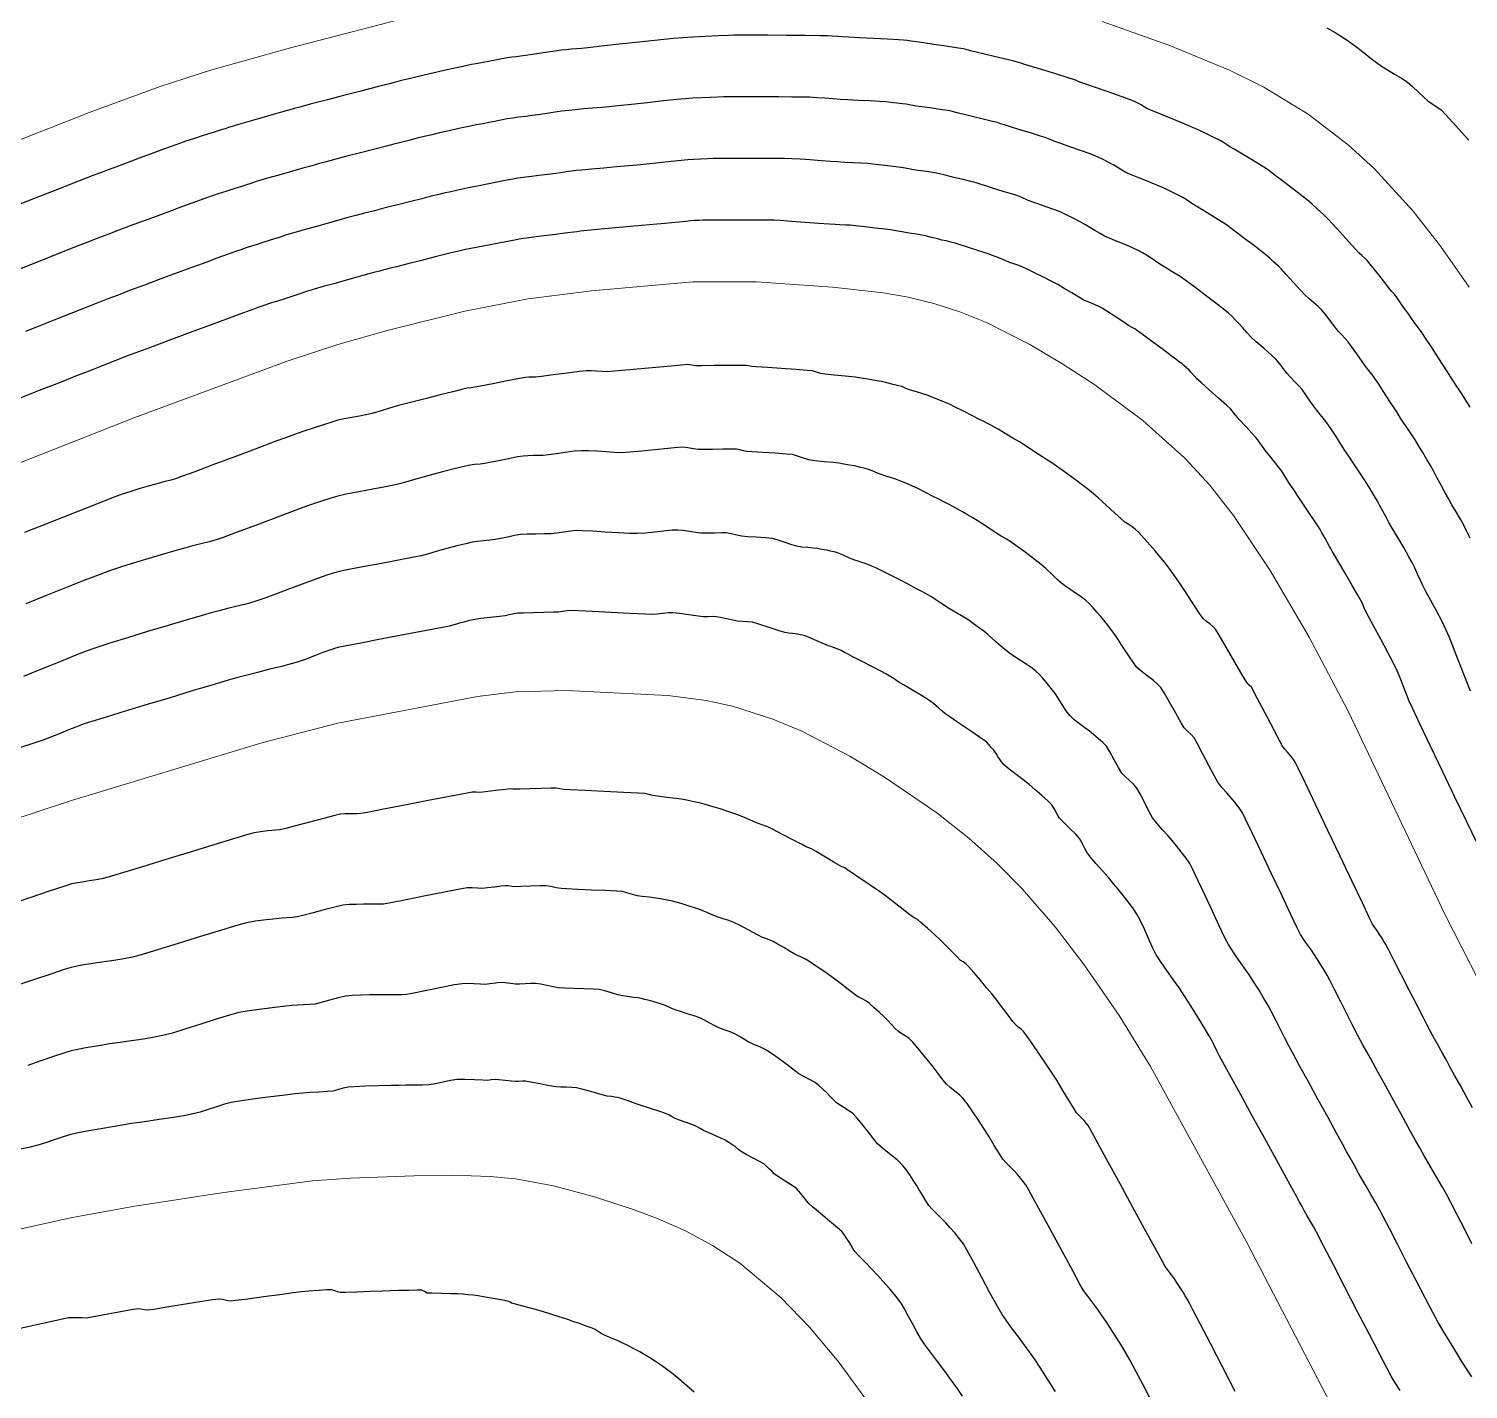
# Model space of a CAD drawing. Extents: x 27 to 849, y 0 to 853.
# Drawn here: x 144.7 to 215.6, y 114.8 to 181.8 of the extents above; entities that cross this region are included whole.
import ezdxf

# ---------------------------------------------------------------- set-up
doc = ezdxf.new("R2010")
doc.units = 0
doc.header["$LTSCALE"] = 2
doc.layers.add('Curva 1 m', color=5, linetype='Continuous')
doc.layers.add('Curva Mestra', color=1, linetype='Continuous')

msp = doc.modelspace()

# ---------------------------------------------------------------- linework, layer by layer
at = {"layer": 'Curva 1 m', "linetype": 'Continuous', "lineweight": -3}
for points, elevation in [([(208.684, 181.881), (209.091, 181.637), (209.48, 181.396), (209.796, 181.19), (210.096, 180.972), (210.444, 180.702), (210.8, 180.42), (211.123, 180.167), (211.37, 179.984), (211.665, 179.799), (212.019, 179.594), (212.365, 179.389), (212.641, 179.206), (212.9, 178.986), (213.197, 178.705), (213.47, 178.442), (213.657, 178.273), (213.863, 178.133), (214.105, 177.982), (214.306, 177.838), (214.519, 177.617), (214.894, 177.205), (215.317, 176.734), (215.673, 176.336)], 29), ([(215.735, 163.181), (215.532, 163.518), (215.417, 163.706), (215.303, 163.879), (215.171, 164.075), (215.056, 164.247), (214.903, 164.484), (214.592, 164.968), (214.203, 165.571), (213.817, 166.17), (213.514, 166.637), (213.376, 166.849), (213.259, 166.998), (213.141, 167.147), (213.006, 167.338), (212.733, 167.726), (212.415, 168.178), (212.143, 168.564), (212.007, 168.752), (211.885, 168.885), (211.762, 169.018), (211.581, 169.25), (211.237, 169.696), (210.885, 170.148), (210.683, 170.399), (210.554, 170.52), (210.4, 170.652), (210.268, 170.77), (210.092, 170.961), (209.754, 171.336), (209.35, 171.784), (208.975, 172.197), (208.725, 172.462), (208.497, 172.685), (208.226, 172.938), (207.95, 173.187), (207.709, 173.396), (207.45, 173.603), (207.07, 173.895), (206.663, 174.205), (206.32, 174.463), (206.136, 174.603), (205.986, 174.716), (205.815, 174.845), (205.662, 174.954), (205.438, 175.093), (205.012, 175.35), (204.524, 175.644), (204.109, 175.893), (203.905, 176.016), (203.743, 176.124), (203.58, 176.229), (203.382, 176.331), (203.007, 176.519), (202.581, 176.729), (202.228, 176.896), (201.847, 177.058), (201.253, 177.304), (200.61, 177.567), (200.083, 177.783), (199.836, 177.887), (199.678, 177.978), (199.522, 178.072), (199.399, 178.138), (199.237, 178.22), (199.093, 178.288), (198.781, 178.402), (198.135, 178.631), (197.383, 178.897), (196.752, 179.119), (196.466, 179.22), (196.335, 179.274), (196.203, 179.327), (195.928, 179.413), (195.325, 179.6), (194.612, 179.82), (194.01, 180.005), (193.738, 180.089), (193.612, 180.13), (193.485, 180.171), (193.2, 180.241), (192.567, 180.396), (191.817, 180.578), (191.185, 180.733), (190.901, 180.801), (190.777, 180.833), (190.651, 180.862), (190.42, 180.897), (189.91, 180.971), (189.308, 181.058), (188.799, 181.131), (188.568, 181.165), (188.443, 181.187), (188.318, 181.209), (188.195, 181.225), (187.996, 181.248), (187.818, 181.266), (187.563, 181.281), (187.025, 181.31), (186.343, 181.346), (185.655, 181.382), (185.1, 181.412), (184.818, 181.427), (184.579, 181.445), (184.307, 181.465), (184.068, 181.48), (183.714, 181.485), (182.979, 181.492), (182.055, 181.499), (181.134, 181.506), (180.408, 181.511), (180.068, 181.514), (179.869, 181.514), (179.642, 181.514), (179.443, 181.511), (179.183, 181.501), (178.682, 181.481), (178.062, 181.452), (177.442, 181.42), (176.943, 181.388), (176.471, 181.344), (175.708, 181.266), (174.78, 181.167), (173.813, 181.063), (172.934, 180.968), (172.269, 180.896), (171.943, 180.862), (171.712, 180.841), (171.443, 180.82), (171.174, 180.797), (170.943, 180.774), (170.649, 180.733), (170.172, 180.662), (169.641, 180.582), (169.188, 180.513), (168.942, 180.477), (168.743, 180.452), (168.515, 180.426), (168.317, 180.399), (168.023, 180.346), (167.526, 180.251), (167.029, 180.155), (166.735, 180.098), (166.535, 180.06), (166.308, 180.016), (166.11, 179.976), (165.796, 179.906), (165.186, 179.767), (164.474, 179.604), (163.856, 179.462), (163.526, 179.385), (163.287, 179.326), (163.015, 179.257), (162.776, 179.196), (162.487, 179.122), (161.879, 178.965), (161.079, 178.759), (160.219, 178.537), (159.428, 178.333), (158.835, 178.179), (158.57, 178.111), (158.411, 178.066), (158.23, 178.015), (158.07, 177.97), (157.798, 177.893), (157.216, 177.728), (156.48, 177.52), (155.743, 177.311), (155.161, 177.146), (154.888, 177.068), (154.729, 177.017), (154.547, 176.957), (154.388, 176.905), (154.184, 176.841), (153.794, 176.718), (153.312, 176.565), (152.83, 176.411), (152.443, 176.282), (152.006, 176.127), (151.397, 175.906), (150.739, 175.664), (150.158, 175.449), (149.776, 175.308), (149.429, 175.18), (149.026, 175.031), (148.622, 174.881), (148.276, 174.75), (147.913, 174.609), (147.163, 174.315), (146.134, 173.911), (144.936, 173.441), (143.678, 172.946)], 31), ([(215.735, 156.718), (215.569, 157.082), (215.435, 157.359), (215.264, 157.667), (215.056, 158.021), (214.846, 158.373), (214.668, 158.678), (214.519, 158.95), (214.328, 159.304), (214.123, 159.684), (213.934, 160.035), (213.787, 160.301), (213.613, 160.6), (213.407, 160.949), (213.202, 161.289), (213.034, 161.562), (212.87, 161.814), (212.676, 162.105), (212.48, 162.395), (212.313, 162.645), (212.121, 162.943), (211.822, 163.409), (211.493, 163.921), (211.211, 164.358), (211.053, 164.596), (210.906, 164.788), (210.733, 165.003), (210.584, 165.193), (210.417, 165.429), (210.158, 165.8), (209.9, 166.168), (209.733, 166.397), (209.58, 166.568), (209.399, 166.759), (209.243, 166.929), (209.092, 167.123), (208.867, 167.421), (208.628, 167.733), (208.433, 167.965), (208.248, 168.143), (208.022, 168.339), (207.794, 168.533), (207.604, 168.707), (207.362, 168.966), (207.019, 169.346), (206.68, 169.725), (206.447, 169.976), (206.276, 170.143), (206.072, 170.333), (205.866, 170.519), (205.685, 170.676), (205.447, 170.866), (205.11, 171.124), (204.765, 171.385), (204.505, 171.581), (204.287, 171.746), (204.035, 171.938), (203.78, 172.128), (203.557, 172.285), (203.266, 172.468), (202.866, 172.707), (202.483, 172.935), (202.24, 173.081), (202.033, 173.217), (201.799, 173.375), (201.59, 173.506), (201.394, 173.61), (201.118, 173.748), (200.824, 173.89), (200.575, 174.007), (200.3, 174.123), (199.875, 174.297), (199.409, 174.487), (199.008, 174.651), (198.782, 174.75), (198.579, 174.864), (198.353, 175.002), (198.153, 175.121), (197.908, 175.252), (197.585, 175.417), (197.296, 175.553), (197.015, 175.659), (196.542, 175.827), (196.013, 176.012), (195.563, 176.168), (195.326, 176.252), (195.158, 176.32), (194.967, 176.4), (194.799, 176.466), (194.565, 176.541), (194.126, 176.676), (193.618, 176.832), (193.181, 176.966), (192.95, 177.037), (192.789, 177.09), (192.605, 177.151), (192.443, 177.201), (192.202, 177.262), (191.741, 177.375), (191.206, 177.504), (190.745, 177.616), (190.506, 177.674), (190.347, 177.714), (190.165, 177.76), (190.005, 177.796), (189.723, 177.839), (189.224, 177.911), (188.724, 177.982), (188.443, 178.022), (188.284, 178.051), (188.102, 178.084), (187.943, 178.111), (187.768, 178.134), (187.493, 178.167), (187.193, 178.2), (186.943, 178.224), (186.645, 178.243), (186.151, 178.269), (185.581, 178.298), (185.055, 178.325), (184.693, 178.345), (184.346, 178.37), (183.943, 178.401), (183.54, 178.431), (183.193, 178.45), (182.855, 178.458), (182.311, 178.464), (181.668, 178.469), (181.03, 178.472), (180.503, 178.475), (180.193, 178.476), (179.904, 178.476), (179.568, 178.477), (179.232, 178.475), (178.943, 178.471), (178.668, 178.461), (178.283, 178.445), (177.847, 178.425), (177.422, 178.402), (177.068, 178.378), (176.654, 178.339), (175.992, 178.27), (175.206, 178.186), (174.416, 178.1), (173.746, 178.028), (173.318, 177.984), (172.944, 177.95), (172.499, 177.913), (172.042, 177.876), (171.629, 177.84), (171.318, 177.808), (170.961, 177.76), (170.542, 177.696), (170.135, 177.632), (169.817, 177.585), (169.526, 177.549), (169.186, 177.509), (168.85, 177.469), (168.567, 177.43), (168.292, 177.382), (167.973, 177.322), (167.654, 177.259), (167.38, 177.205), (167.098, 177.151), (166.761, 177.086), (166.421, 177.019), (166.13, 176.96), (165.84, 176.896), (165.42, 176.801), (164.952, 176.694), (164.516, 176.593), (164.193, 176.517), (163.846, 176.431), (163.442, 176.33), (163.039, 176.227), (162.693, 176.139), (162.339, 176.048), (161.757, 175.899), (161.066, 175.721), (160.386, 175.545), (159.837, 175.403), (159.539, 175.325), (159.307, 175.261), (159.038, 175.185), (158.77, 175.109), (158.539, 175.043), (158.214, 174.952), (157.661, 174.796), (157.031, 174.618), (156.477, 174.461), (156.152, 174.367), (155.92, 174.294), (155.651, 174.206), (155.383, 174.117), (155.152, 174.041), (154.866, 173.951), (154.467, 173.825), (154.046, 173.691), (153.693, 173.574), (153.388, 173.466), (152.975, 173.316), (152.516, 173.147), (152.068, 172.982), (151.693, 172.843), (151.341, 172.714), (150.856, 172.535), (150.292, 172.327), (149.706, 172.109), (149.155, 171.903), (148.693, 171.728), (148.25, 171.557), (147.568, 171.29), (146.723, 170.959), (145.788, 170.591), (144.839, 170.218), (143.951, 169.868)], 32), ([(215.763, 149.189), (215.573, 149.644), (215.361, 150.186), (215.139, 150.763), (214.923, 151.325), (214.727, 151.819), (214.567, 152.194), (214.355, 152.623), (214.083, 153.137), (213.802, 153.655), (213.562, 154.098), (213.412, 154.383), (213.29, 154.644), (213.153, 154.952), (213.016, 155.258), (212.89, 155.518), (212.727, 155.81), (212.466, 156.259), (212.171, 156.761), (211.907, 157.208), (211.741, 157.496), (211.599, 157.753), (211.435, 158.059), (211.277, 158.353), (211.153, 158.578), (210.996, 158.847), (210.814, 159.153), (210.651, 159.419), (210.507, 159.639), (210.276, 159.986), (210.009, 160.385), (209.756, 160.762), (209.57, 161.042), (209.369, 161.357), (209.132, 161.73), (208.904, 162.084), (208.73, 162.343), (208.568, 162.558), (208.371, 162.805), (208.177, 163.046), (208.026, 163.239), (207.846, 163.495), (207.644, 163.79), (207.459, 164.042), (207.296, 164.227), (207.087, 164.45), (206.879, 164.669), (206.724, 164.84), (206.552, 165.061), (206.361, 165.316), (206.184, 165.531), (205.953, 165.746), (205.584, 166.071), (205.203, 166.403), (204.94, 166.643), (204.746, 166.848), (204.522, 167.098), (204.313, 167.332), (204.169, 167.489), (204.011, 167.642), (203.826, 167.812), (203.661, 167.956), (203.441, 168.13), (203.14, 168.359), (202.874, 168.559), (202.595, 168.77), (202.169, 169.09), (201.741, 169.408), (201.453, 169.615), (201.252, 169.742), (201.015, 169.883), (200.777, 170.023), (200.574, 170.146), (200.349, 170.293), (200.065, 170.482), (199.793, 170.663), (199.599, 170.784), (199.387, 170.896), (199.141, 171.016), (198.923, 171.118), (198.696, 171.212), (198.354, 171.348), (197.998, 171.492), (197.727, 171.613), (197.506, 171.735), (197.254, 171.887), (197.004, 172.042), (196.785, 172.169), (196.524, 172.309), (196.174, 172.491), (195.808, 172.675), (195.499, 172.818), (195.18, 172.941), (194.794, 173.075), (194.433, 173.198), (194.186, 173.284), (193.934, 173.386), (193.648, 173.505), (193.395, 173.604), (193.14, 173.687), (192.774, 173.799), (192.411, 173.91), (192.162, 173.985), (191.92, 174.065), (191.645, 174.156), (191.402, 174.231), (191.142, 174.298), (190.754, 174.392), (190.367, 174.484), (190.11, 174.546), (189.871, 174.606), (189.599, 174.675), (189.36, 174.729), (189.14, 174.764), (188.838, 174.807), (188.537, 174.848), (188.318, 174.88), (188.079, 174.922), (187.807, 174.973), (187.568, 175.013), (187.305, 175.047), (186.892, 175.096), (186.442, 175.146), (186.068, 175.183), (185.722, 175.206), (185.318, 175.226), (184.915, 175.245), (184.568, 175.263), (184.232, 175.287), (183.757, 175.324), (183.225, 175.364), (182.718, 175.399), (182.318, 175.421), (181.953, 175.431), (181.528, 175.436), (181.084, 175.437), (180.667, 175.438), (180.318, 175.438), (179.963, 175.438), (179.538, 175.438), (179.103, 175.437), (178.718, 175.435), (178.443, 175.43), (178.154, 175.421), (177.818, 175.406), (177.482, 175.388), (177.193, 175.369), (176.869, 175.338), (176.361, 175.284), (175.765, 175.219), (175.177, 175.155), (174.693, 175.106), (174.258, 175.066), (173.678, 175.016), (173.043, 174.962), (172.441, 174.91), (171.962, 174.868), (171.693, 174.842), (171.461, 174.811), (171.192, 174.77), (170.924, 174.728), (170.692, 174.694), (170.415, 174.659), (169.978, 174.606), (169.492, 174.547), (169.068, 174.495), (168.817, 174.461), (168.565, 174.417), (168.278, 174.361), (168.026, 174.311), (167.783, 174.264), (167.375, 174.185), (166.9, 174.093), (166.459, 174.006), (166.151, 173.944), (165.852, 173.878), (165.505, 173.799), (165.158, 173.719), (164.86, 173.648), (164.548, 173.571), (164.081, 173.454), (163.545, 173.319), (163.026, 173.187), (162.61, 173.082), (162.214, 172.981), (161.743, 172.86), (161.259, 172.735), (160.825, 172.623), (160.507, 172.539), (160.159, 172.443), (159.756, 172.329), (159.353, 172.215), (159.007, 172.117), (158.646, 172.016), (158.212, 171.895), (157.778, 171.772), (157.416, 171.665), (157.048, 171.549), (156.612, 171.407), (156.203, 171.272), (155.916, 171.178), (155.691, 171.106), (155.429, 171.024), (155.167, 170.94), (154.943, 170.866), (154.676, 170.771), (154.313, 170.639), (153.931, 170.498), (153.61, 170.379), (153.305, 170.267), (152.751, 170.062), (152.028, 169.795), (151.221, 169.496), (150.41, 169.195), (149.679, 168.922), (149.11, 168.707), (148.604, 168.512), (148.028, 168.287), (147.411, 168.044), (146.779, 167.795), (146.162, 167.551), (145.588, 167.324), (145.084, 167.126), (144.546, 166.914)], 33), ([(216.066, 141.72), (215.574, 142.749), (214.993, 143.963), (214.381, 145.245), (213.793, 146.476), (213.287, 147.539), (212.918, 148.316), (212.745, 148.689), (212.604, 149.035), (212.449, 149.441), (212.292, 149.847), (212.147, 150.191), (211.975, 150.533), (211.684, 151.088), (211.337, 151.741), (210.999, 152.373), (210.734, 152.868), (210.607, 153.109), (210.524, 153.29), (210.431, 153.497), (210.346, 153.677), (210.212, 153.913), (209.933, 154.394), (209.581, 154.997), (209.229, 155.599), (208.949, 156.079), (208.813, 156.314), (208.716, 156.492), (208.606, 156.696), (208.519, 156.855), (208.441, 156.989), (208.35, 157.142), (208.268, 157.275), (208.103, 157.526), (207.764, 158.035), (207.364, 158.635), (207.014, 159.159), (206.828, 159.44), (206.695, 159.648), (206.544, 159.886), (206.407, 160.091), (206.221, 160.333), (205.922, 160.712), (205.631, 161.078), (205.469, 161.285), (205.379, 161.413), (205.278, 161.561), (205.185, 161.687), (205.008, 161.883), (204.692, 162.224), (204.378, 162.562), (204.205, 162.751), (204.119, 162.862), (204.023, 162.989), (203.935, 163.097), (203.742, 163.273), (203.348, 163.625), (202.884, 164.036), (202.482, 164.393), (202.276, 164.58), (202.142, 164.723), (201.995, 164.888), (201.89, 165.003), (201.765, 165.122), (201.636, 165.236), (201.526, 165.323), (201.376, 165.437), (201.243, 165.538), (201.016, 165.708), (200.563, 166.046), (200.034, 166.44), (199.579, 166.778), (199.348, 166.946), (199.21, 167.032), (199.049, 167.127), (198.909, 167.211), (198.669, 167.368), (198.248, 167.645), (197.832, 167.918), (197.609, 168.062), (197.441, 168.148), (197.271, 168.228), (197.109, 168.294), (196.876, 168.387), (196.673, 168.476), (196.46, 168.598), (196.115, 168.806), (195.735, 169.034), (195.417, 169.218), (195.124, 169.373), (194.715, 169.582), (194.281, 169.801), (193.913, 169.983), (193.702, 170.083), (193.494, 170.161), (193.255, 170.242), (193.045, 170.316), (192.83, 170.402), (192.513, 170.533), (192.199, 170.661), (191.991, 170.743), (191.795, 170.807), (191.571, 170.874), (191.375, 170.934), (191.171, 171), (190.87, 171.099), (190.567, 171.197), (190.36, 171.261), (190.155, 171.314), (189.92, 171.37), (189.714, 171.418), (189.505, 171.47), (189.201, 171.546), (188.904, 171.619), (188.714, 171.662), (188.548, 171.689), (188.359, 171.714), (188.193, 171.738), (188.016, 171.769), (187.741, 171.82), (187.443, 171.874), (187.193, 171.915), (186.901, 171.952), (186.431, 172.007), (185.906, 172.065), (185.452, 172.115), (185.193, 172.141), (184.954, 172.156), (184.682, 172.169), (184.443, 172.181), (184.17, 172.201), (183.635, 172.239), (182.968, 172.287), (182.295, 172.335), (181.744, 172.373), (181.443, 172.392), (181.212, 172.397), (180.943, 172.4), (180.674, 172.4), (180.443, 172.4), (180.097, 172.4), (179.496, 172.398), (178.818, 172.396), (178.241, 172.393), (177.943, 172.39), (177.744, 172.383), (177.517, 172.372), (177.318, 172.359), (177.099, 172.338), (176.756, 172.301), (176.38, 172.26), (176.068, 172.228), (175.665, 172.192), (174.912, 172.126), (173.993, 172.046), (173.09, 171.967), (172.387, 171.906), (172.068, 171.876), (171.908, 171.854), (171.727, 171.826), (171.568, 171.802), (171.266, 171.765), (170.66, 171.69), (169.955, 171.603), (169.355, 171.529), (169.068, 171.492), (168.87, 171.456), (168.672, 171.417), (168.388, 171.362), (167.796, 171.247), (167.096, 171.11), (166.488, 170.991), (166.172, 170.927), (165.966, 170.882), (165.732, 170.828), (165.526, 170.78), (165.264, 170.714), (164.734, 170.581), (164.067, 170.413), (163.39, 170.243), (162.834, 170.102), (162.526, 170.024), (162.283, 169.962), (162, 169.89), (161.717, 169.817), (161.475, 169.753), (161.18, 169.671), (160.711, 169.539), (160.19, 169.392), (159.737, 169.264), (159.475, 169.19), (159.221, 169.119), (158.932, 169.038), (158.679, 168.964), (158.403, 168.876), (157.921, 168.72), (157.378, 168.542), (156.917, 168.391), (156.679, 168.314), (156.524, 168.265), (156.347, 168.209), (156.193, 168.158), (156.002, 168.09), (155.749, 167.997), (155.526, 167.915), (155.24, 167.808), (154.59, 167.568), (153.692, 167.235), (152.662, 166.852), (151.614, 166.463), (150.666, 166.111), (149.931, 165.837), (149.526, 165.685), (149.162, 165.544), (148.74, 165.378), (148.298, 165.204), (147.877, 165.038), (147.513, 164.894), (147.103, 164.733), (146.304, 164.419), (145.228, 163.996), (143.988, 163.508)], 34), ([(215.859, 128.651), (215.575, 129.163), (215.275, 129.707), (214.989, 130.228), (214.745, 130.673), (214.573, 130.987), (214.4, 131.301), (214.199, 131.664), (213.99, 132.044), (213.791, 132.409), (213.622, 132.724), (213.436, 133.083), (213.125, 133.69), (212.743, 134.438), (212.345, 135.218), (211.984, 135.926), (211.714, 136.452), (211.591, 136.69), (211.496, 136.851), (211.384, 137.032), (211.283, 137.19), (211.174, 137.347), (211.045, 137.527), (210.938, 137.69), (210.788, 137.997), (210.432, 138.743), (209.929, 139.802), (209.337, 141.048), (208.716, 142.355), (208.126, 143.598), (207.624, 144.652), (207.272, 145.391), (207.126, 145.689), (207.04, 145.812), (206.934, 145.947), (206.839, 146.064), (206.736, 146.18), (206.615, 146.315), (206.516, 146.439), (206.38, 146.687), (206.096, 147.227), (205.738, 147.91), (205.383, 148.591), (205.103, 149.122), (204.976, 149.357), (204.853, 149.482), (204.729, 149.607), (204.6, 149.822), (204.32, 150.306), (203.965, 150.924), (203.609, 151.542), (203.327, 152.026), (203.196, 152.243), (203.061, 152.373), (202.916, 152.493), (202.756, 152.612), (202.599, 152.742), (202.445, 152.965), (202.129, 153.443), (201.747, 154.025), (201.392, 154.563), (201.158, 154.907), (200.947, 155.19), (200.694, 155.517), (200.438, 155.837), (200.22, 156.102), (199.979, 156.377), (199.682, 156.704), (199.41, 156.996), (199.239, 157.167), (199.08, 157.283), (198.889, 157.406), (198.726, 157.518), (198.548, 157.676), (198.218, 157.976), (197.812, 158.347), (197.404, 158.713), (197.067, 159.001), (196.703, 159.286), (196.228, 159.641), (195.746, 159.996), (195.36, 160.276), (195.173, 160.409), (195.002, 160.513), (194.831, 160.615), (194.636, 160.743), (194.271, 160.985), (193.86, 161.255), (193.531, 161.466), (193.213, 161.659), (192.826, 161.888), (192.477, 162.092), (192.275, 162.208), (192.125, 162.288), (191.953, 162.377), (191.802, 162.454), (191.601, 162.557), (191.223, 162.751), (190.773, 162.979), (190.359, 163.187), (190.087, 163.319), (189.843, 163.425), (189.556, 163.543), (189.271, 163.656), (189.032, 163.746), (188.771, 163.835), (188.452, 163.936), (188.169, 164.025), (188.018, 164.073), (187.875, 164.135), (187.732, 164.194), (187.582, 164.235), (187.304, 164.304), (186.989, 164.38), (186.731, 164.438), (186.501, 164.484), (186.233, 164.533), (185.963, 164.579), (185.731, 164.615), (185.431, 164.652), (184.943, 164.705), (184.405, 164.763), (183.956, 164.813), (183.731, 164.841), (183.531, 164.906), (183.331, 164.969), (183.075, 164.991), (182.517, 165.031), (181.811, 165.079), (181.109, 165.126), (180.565, 165.162), (180.331, 165.179), (180.203, 165.208), (180.074, 165.234), (179.803, 165.235), (179.2, 165.232), (178.482, 165.227), (177.868, 165.224), (177.574, 165.224), (177.384, 165.251), (177.194, 165.275), (176.881, 165.25), (176.171, 165.186), (175.256, 165.102), (174.327, 165.017), (173.576, 164.952), (173.194, 164.924), (172.963, 164.93), (172.693, 164.95), (172.424, 164.968), (172.193, 164.972), (171.844, 164.937), (171.236, 164.862), (170.554, 164.773), (169.978, 164.697), (169.693, 164.662), (169.534, 164.657), (169.352, 164.656), (169.193, 164.648), (168.892, 164.593), (168.284, 164.473), (167.578, 164.333), (166.978, 164.214), (166.693, 164.158), (166.505, 164.137), (166.318, 164.114), (166.099, 164.062), (165.615, 163.942), (164.981, 163.783), (164.311, 163.614), (163.719, 163.463), (163.318, 163.358), (162.939, 163.253), (162.487, 163.123), (162.025, 162.99), (161.614, 162.873), (161.318, 162.796), (161.001, 162.731), (160.63, 162.666), (160.259, 162.599), (159.943, 162.531), (159.647, 162.445), (159.235, 162.315), (158.772, 162.162), (158.319, 162.01), (157.943, 161.88), (157.541, 161.734), (156.81, 161.463), (155.864, 161.11), (154.818, 160.719), (153.788, 160.335), (152.889, 159.999), (152.235, 159.756), (151.943, 159.65), (151.705, 159.585), (151.432, 159.517), (151.193, 159.456), (150.969, 159.392), (150.589, 159.281), (150.133, 159.146), (149.683, 159.008), (149.318, 158.888), (148.918, 158.737), (148.124, 158.426), (147.047, 158.003), (145.803, 157.512), (144.504, 156.998)], 36), ([(215.828, 121.951), (215.456, 122.679), (215.101, 123.378), (214.796, 123.974), (214.575, 124.394), (214.338, 124.814), (214.055, 125.302), (213.759, 125.809), (213.482, 126.282), (213.258, 126.67), (213.049, 127.043), (212.809, 127.477), (212.559, 127.932), (212.32, 128.367), (212.114, 128.742), (211.897, 129.137), (211.579, 129.713), (211.206, 130.391), (210.824, 131.088), (210.477, 131.723), (210.213, 132.215), (209.966, 132.69), (209.667, 133.276), (209.352, 133.895), (209.06, 134.472), (208.826, 134.93), (208.689, 135.19), (208.553, 135.424), (208.389, 135.694), (208.221, 135.961), (208.075, 136.19), (207.918, 136.417), (207.726, 136.683), (207.537, 136.953), (207.385, 137.19), (207.221, 137.519), (206.888, 138.215), (206.443, 139.154), (205.944, 140.214), (205.445, 141.271), (205.005, 142.201), (204.679, 142.881), (204.526, 143.189), (204.354, 143.435), (204.141, 143.705), (203.951, 143.939), (203.745, 144.172), (203.502, 144.442), (203.304, 144.689), (203.138, 144.985), (202.865, 145.51), (202.56, 146.105), (202.297, 146.613), (202.149, 146.877), (201.998, 147.041), (201.81, 147.215), (201.656, 147.377), (201.505, 147.625), (201.238, 148.093), (200.932, 148.635), (200.663, 149.105), (200.506, 149.355), (200.339, 149.524), (200.132, 149.702), (199.946, 149.855), (199.746, 150.006), (199.507, 150.182), (199.313, 150.352), (199.162, 150.557), (198.922, 150.92), (198.648, 151.342), (198.399, 151.727), (198.232, 151.975), (198.073, 152.188), (197.884, 152.433), (197.692, 152.673), (197.528, 152.872), (197.365, 153.063), (197.172, 153.283), (196.973, 153.497), (196.793, 153.67), (196.577, 153.831), (196.296, 154.016), (196.007, 154.204), (195.767, 154.374), (195.511, 154.594), (195.176, 154.901), (194.826, 155.222), (194.523, 155.486), (194.18, 155.753), (193.749, 156.075), (193.35, 156.366), (193.102, 156.542), (192.886, 156.676), (192.636, 156.824), (192.418, 156.955), (192.225, 157.081), (191.956, 157.258), (191.675, 157.444), (191.443, 157.593), (191.227, 157.725), (190.973, 157.877), (190.718, 158.026), (190.501, 158.149), (190.284, 158.266), (190.03, 158.398), (189.775, 158.529), (189.555, 158.642), (189.277, 158.784), (188.895, 158.979), (188.522, 159.168), (188.269, 159.29), (188.016, 159.399), (187.726, 159.516), (187.478, 159.611), (187.226, 159.694), (186.939, 159.783), (186.717, 159.856), (186.535, 159.933), (186.329, 160.025), (186.146, 160.098), (185.926, 160.159), (185.643, 160.226), (185.395, 160.281), (185.157, 160.327), (184.885, 160.376), (184.645, 160.414), (184.357, 160.446), (183.902, 160.492), (183.443, 160.541), (183.145, 160.583), (182.889, 160.661), (182.601, 160.764), (182.344, 160.838), (182.04, 160.869), (181.498, 160.906), (180.883, 160.944), (180.361, 160.976), (180.094, 160.996), (179.93, 161.03), (179.744, 161.076), (179.58, 161.107), (179.352, 161.11), (178.919, 161.107), (178.413, 161.1), (177.965, 161.096), (177.705, 161.099), (177.463, 161.13), (177.187, 161.175), (176.945, 161.2), (176.69, 161.183), (176.196, 161.136), (175.569, 161.074), (174.915, 161.01), (174.338, 160.96), (173.945, 160.936), (173.581, 160.944), (173.155, 160.972), (172.711, 161.004), (172.292, 161.03), (171.943, 161.034), (171.581, 161.004), (171.143, 160.95), (170.698, 160.886), (170.317, 160.831), (170.068, 160.801), (169.837, 160.792), (169.567, 160.79), (169.298, 160.786), (169.068, 160.772), (168.791, 160.725), (168.351, 160.639), (167.863, 160.539), (167.439, 160.452), (167.193, 160.405), (166.954, 160.376), (166.681, 160.349), (166.443, 160.317), (166.172, 160.254), (165.681, 160.132), (165.101, 159.985), (164.562, 159.847), (164.193, 159.75), (163.846, 159.652), (163.444, 159.535), (163.041, 159.419), (162.693, 159.328), (162.291, 159.246), (161.667, 159.13), (160.97, 159.002), (160.346, 158.884), (159.943, 158.798), (159.593, 158.697), (159.189, 158.567), (158.788, 158.43), (158.443, 158.31), (158.089, 158.181), (157.446, 157.94), (156.629, 157.633), (155.754, 157.305), (154.938, 156.999), (154.295, 156.762), (153.943, 156.638), (153.598, 156.541), (153.194, 156.439), (152.79, 156.339), (152.443, 156.249), (152.096, 156.15), (151.513, 155.981), (150.788, 155.768), (150.015, 155.535), (149.285, 155.309), (148.693, 155.114), (148.178, 154.923), (147.427, 154.632), (146.521, 154.273), (145.539, 153.881), (144.564, 153.491)], 37), ([(215.817, 115.38), (215.387, 116.067), (214.934, 116.794), (214.511, 117.483), (214.173, 118.058), (213.898, 118.563), (213.52, 119.282), (213.077, 120.137), (212.61, 121.045), (212.158, 121.926), (211.762, 122.699), (211.462, 123.283), (211.296, 123.598), (211.094, 123.957), (210.851, 124.373), (210.611, 124.782), (210.419, 125.116), (210.241, 125.434), (210.036, 125.805), (209.832, 126.177), (209.656, 126.497), (209.487, 126.805), (209.164, 127.393), (208.738, 128.169), (208.258, 129.043), (207.775, 129.925), (207.338, 130.723), (206.998, 131.348), (206.804, 131.707), (206.614, 132.075), (206.392, 132.514), (206.165, 132.966), (205.955, 133.377), (205.788, 133.69), (205.583, 134.041), (205.337, 134.446), (205.086, 134.847), (204.866, 135.19), (204.63, 135.531), (204.343, 135.93), (204.059, 136.334), (203.831, 136.69), (203.659, 137.027), (203.381, 137.61), (203.041, 138.339), (202.681, 139.113), (202.346, 139.83), (202.08, 140.389), (201.925, 140.689), (201.741, 140.959), (201.509, 141.262), (201.27, 141.56), (201.062, 141.814), (200.842, 142.068), (200.571, 142.365), (200.304, 142.668), (200.093, 142.939), (199.902, 143.273), (199.686, 143.707), (199.481, 144.121), (199.323, 144.398), (199.162, 144.579), (198.955, 144.774), (198.747, 144.969), (198.583, 145.148), (198.418, 145.415), (198.206, 145.804), (197.991, 146.195), (197.816, 146.467), (197.638, 146.654), (197.412, 146.855), (197.178, 147.05), (196.976, 147.217), (196.761, 147.381), (196.496, 147.574), (196.233, 147.774), (196.026, 147.962), (195.84, 148.206), (195.63, 148.529), (195.438, 148.839), (195.306, 149.044), (195.159, 149.239), (194.987, 149.458), (194.837, 149.642), (194.686, 149.817), (194.51, 150.013), (194.346, 150.174), (194.153, 150.315), (193.809, 150.547), (193.408, 150.815), (193.043, 151.061), (192.808, 151.229), (192.612, 151.396), (192.392, 151.598), (192.172, 151.802), (191.978, 151.971), (191.77, 152.135), (191.516, 152.327), (191.257, 152.517), (191.031, 152.675), (190.785, 152.83), (190.486, 153.009), (190.203, 153.175), (190.006, 153.294), (189.796, 153.43), (189.558, 153.588), (189.356, 153.719), (189.157, 153.84), (188.929, 153.975), (188.728, 154.09), (188.466, 154.229), (188.04, 154.451), (187.602, 154.678), (187.309, 154.829), (187.016, 154.979), (186.684, 155.148), (186.451, 155.262), (186.283, 155.334), (186.089, 155.412), (185.924, 155.475), (185.763, 155.528), (185.578, 155.585), (185.417, 155.639), (185.164, 155.745), (184.809, 155.9), (184.559, 156.002), (184.401, 156.046), (184.218, 156.089), (184.059, 156.124), (183.9, 156.155), (183.718, 156.187), (183.559, 156.212), (183.383, 156.23), (183.106, 156.255), (182.806, 156.287), (182.559, 156.325), (182.307, 156.4), (181.983, 156.514), (181.647, 156.629), (181.358, 156.708), (181.014, 156.747), (180.563, 156.773), (180.134, 156.793), (179.858, 156.813), (179.612, 156.864), (179.333, 156.933), (179.086, 156.979), (178.846, 156.985), (178.498, 156.977), (178.131, 156.97), (177.836, 156.974), (177.572, 157.005), (177.266, 157.054), (176.96, 157.101), (176.696, 157.125), (176.423, 157.11), (176.014, 157.069), (175.543, 157.017), (175.08, 156.972), (174.696, 156.949), (174.312, 156.957), (173.755, 156.985), (173.12, 157.023), (172.501, 157.061), (171.994, 157.088), (171.693, 157.095), (171.404, 157.069), (171.068, 157.022), (170.732, 156.973), (170.443, 156.94), (170.115, 156.928), (169.694, 156.923), (169.272, 156.915), (168.943, 156.896), (168.648, 156.849), (168.304, 156.777), (167.967, 156.704), (167.693, 156.652), (167.433, 156.619), (167.13, 156.588), (166.827, 156.556), (166.568, 156.519), (166.246, 156.447), (165.807, 156.337), (165.373, 156.223), (165.068, 156.142), (164.837, 156.077), (164.569, 155.998), (164.3, 155.921), (164.068, 155.86), (163.688, 155.784), (162.939, 155.641), (162.006, 155.465), (161.073, 155.289), (160.324, 155.144), (159.943, 155.066), (159.71, 154.998), (159.441, 154.912), (159.173, 154.82), (158.943, 154.741), (158.67, 154.639), (158.179, 154.452), (157.565, 154.218), (156.924, 153.977), (156.352, 153.766), (155.943, 153.626), (155.54, 153.51), (155.068, 153.388), (154.572, 153.266), (154.099, 153.149), (153.693, 153.042), (153.252, 152.916), (152.513, 152.699), (151.581, 152.424), (150.564, 152.12), (149.568, 151.818), (148.7, 151.547), (148.068, 151.339), (147.545, 151.148), (146.953, 150.917), (146.319, 150.663), (145.673, 150.399), (145.04, 150.143), (144.449, 149.909)], 38), ([(212.287, 114.707), (212.049, 115.085), (211.853, 115.416), (211.652, 115.792), (211.27, 116.523), (210.76, 117.505), (210.176, 118.632), (209.572, 119.8), (209, 120.906), (208.515, 121.845), (208.17, 122.511), (208.018, 122.802), (207.877, 123.049), (207.714, 123.329), (207.579, 123.561), (207.457, 123.781), (207.319, 124.031), (207.198, 124.252), (207.045, 124.53), (206.693, 125.172), (206.198, 126.076), (205.616, 127.138), (205.004, 128.254), (204.42, 129.322), (203.919, 130.237), (203.558, 130.897), (203.395, 131.198), (203.277, 131.428), (203.143, 131.696), (203.008, 131.963), (202.887, 132.19), (202.736, 132.447), (202.49, 132.855), (202.196, 133.334), (201.902, 133.806), (201.657, 134.19), (201.411, 134.55), (201.109, 134.974), (200.792, 135.417), (200.501, 135.837), (200.277, 136.19), (200.09, 136.552), (199.89, 136.991), (199.688, 137.448), (199.495, 137.866), (199.324, 138.19), (199.135, 138.472), (198.898, 138.79), (198.641, 139.116), (198.391, 139.425), (198.174, 139.69), (197.93, 139.978), (197.617, 140.334), (197.298, 140.696), (197.033, 141.002), (196.881, 141.19), (196.756, 141.42), (196.626, 141.692), (196.496, 141.919), (196.305, 142.127), (196.001, 142.425), (195.697, 142.72), (195.51, 142.919), (195.384, 143.127), (195.255, 143.374), (195.127, 143.578), (194.941, 143.764), (194.634, 144.04), (194.293, 144.336), (194.006, 144.578), (193.695, 144.824), (193.302, 145.124), (192.944, 145.4), (192.74, 145.572), (192.608, 145.75), (192.474, 145.964), (192.38, 146.113), (192.264, 146.266), (192.145, 146.412), (192.026, 146.549), (191.9, 146.678), (191.67, 146.84), (191.18, 147.174), (190.6, 147.568), (190.1, 147.909), (189.849, 148.085), (189.715, 148.201), (189.566, 148.338), (189.434, 148.455), (189.289, 148.569), (189.115, 148.698), (188.96, 148.807), (188.704, 148.966), (188.26, 149.233), (187.825, 149.493), (187.593, 149.633), (187.429, 149.741), (187.268, 149.846), (187.112, 149.94), (186.954, 150.031), (186.735, 150.146), (186.284, 150.382), (185.753, 150.658), (185.294, 150.896), (185.062, 151.017), (184.913, 151.093), (184.745, 151.178), (184.633, 151.233), (184.499, 151.289), (184.37, 151.34), (184.243, 151.38), (184.116, 151.421), (183.922, 151.503), (183.543, 151.665), (183.165, 151.826), (182.972, 151.905), (182.847, 151.938), (182.722, 151.966), (182.598, 151.99), (182.472, 152.011), (182.349, 152.022), (182.149, 152.042), (181.972, 152.067), (181.695, 152.153), (181.196, 152.319), (180.685, 152.486), (180.371, 152.577), (180.134, 152.601), (179.86, 152.612), (179.621, 152.63), (179.4, 152.674), (179.094, 152.745), (178.795, 152.813), (178.593, 152.851), (178.394, 152.856), (178.167, 152.849), (177.968, 152.849), (177.698, 152.884), (177.245, 152.951), (176.774, 153.017), (176.448, 153.05), (176.217, 153.039), (175.948, 153.01), (175.679, 152.979), (175.448, 152.962), (175.07, 152.975), (174.328, 153.012), (173.408, 153.06), (172.496, 153.108), (171.779, 153.144), (171.443, 153.157), (171.244, 153.137), (171.017, 153.103), (170.818, 153.079), (170.562, 153.07), (170.09, 153.058), (169.546, 153.046), (169.074, 153.033), (168.818, 153.021), (168.618, 152.986), (168.392, 152.937), (168.193, 152.898), (167.916, 152.865), (167.456, 152.814), (166.989, 152.762), (166.693, 152.722), (166.438, 152.665), (166.152, 152.59), (165.943, 152.533), (165.784, 152.488), (165.603, 152.435), (165.443, 152.392), (165.103, 152.326), (164.317, 152.175), (163.264, 151.973), (162.122, 151.755), (161.069, 151.553), (160.283, 151.401), (159.943, 151.333), (159.782, 151.286), (159.601, 151.226), (159.443, 151.171), (159.21, 151.082), (158.796, 150.923), (158.33, 150.748), (157.943, 150.613), (157.635, 150.527), (157.161, 150.404), (156.589, 150.26), (155.984, 150.108), (155.413, 149.962), (154.943, 149.835), (154.495, 149.705), (153.74, 149.481), (152.77, 149.191), (151.672, 148.861), (150.539, 148.518), (149.459, 148.19), (148.523, 147.904), (147.821, 147.687), (147.443, 147.565), (147.066, 147.425), (146.633, 147.253), (146.181, 147.069), (145.748, 146.895), (145.373, 146.751), (144.959, 146.611), (144.211, 146.365)], 39), ([(204.167, 114.673), (203.542, 115.876), (202.947, 117.023), (202.439, 117.999), (202.08, 118.689), (201.928, 118.98), (201.824, 119.166), (201.702, 119.377), (201.593, 119.561), (201.468, 119.76), (201.31, 120.002), (201.169, 120.211), (201.025, 120.407), (200.857, 120.628), (200.717, 120.827), (200.56, 121.107), (200.201, 121.761), (199.698, 122.682), (199.109, 123.761), (198.492, 124.892), (197.906, 125.966), (197.409, 126.877), (197.059, 127.515), (196.914, 127.773), (196.825, 127.889), (196.716, 128.015), (196.624, 128.118), (196.482, 128.261), (196.345, 128.407), (196.225, 128.597), (195.983, 128.996), (195.677, 129.501), (195.369, 130.006), (195.116, 130.407), (194.85, 130.806), (194.51, 131.307), (194.164, 131.809), (193.883, 132.209), (193.736, 132.407), (193.61, 132.519), (193.457, 132.638), (193.33, 132.749), (193.203, 132.906), (192.974, 133.208), (192.694, 133.581), (192.412, 133.952), (192.179, 134.249), (191.929, 134.549), (191.605, 134.93), (191.277, 135.31), (191.014, 135.609), (190.887, 135.749), (190.753, 135.838), (190.618, 135.925), (190.476, 136.067), (190.203, 136.348), (189.891, 136.667), (189.632, 136.925), (189.351, 137.184), (188.993, 137.506), (188.674, 137.787), (188.511, 137.925), (188.378, 137.997), (188.243, 138.068), (188.068, 138.205), (187.716, 138.485), (187.312, 138.805), (186.977, 139.062), (186.636, 139.303), (186.123, 139.657), (185.574, 140.032), (185.128, 140.334), (184.925, 140.469), (184.792, 140.528), (184.658, 140.586), (184.427, 140.724), (183.974, 141), (183.52, 141.276), (183.291, 141.412), (183.159, 141.462), (183.027, 141.51), (182.817, 141.618), (182.365, 141.856), (181.827, 142.138), (181.365, 142.379), (181.135, 142.495), (180.941, 142.56), (180.747, 142.621), (180.568, 142.697), (180.253, 142.835), (179.898, 142.987), (179.603, 143.105), (179.26, 143.223), (178.788, 143.376), (178.322, 143.521), (178.002, 143.615), (177.766, 143.674), (177.49, 143.735), (177.212, 143.792), (176.973, 143.837), (176.634, 143.886), (176.148, 143.948), (175.695, 144.005), (175.453, 144.038), (175.263, 144.09), (175.073, 144.14), (174.748, 144.159), (174.012, 144.195), (173.07, 144.239), (172.129, 144.282), (171.393, 144.317), (171.069, 144.334), (170.881, 144.37), (170.693, 144.403), (170.451, 144.4), (169.96, 144.385), (169.39, 144.367), (168.911, 144.351), (168.693, 144.345), (168.568, 144.358), (168.443, 144.369), (168.201, 144.342), (167.711, 144.282), (167.212, 144.222), (166.943, 144.193), (166.755, 144.2), (166.568, 144.204), (166.237, 144.143), (165.452, 143.992), (164.393, 143.787), (163.243, 143.563), (162.184, 143.358), (161.399, 143.206), (161.068, 143.145), (160.881, 143.139), (160.693, 143.139), (160.523, 143.138), (160.281, 143.133), (160.068, 143.118), (159.796, 143.053), (159.239, 142.909), (158.543, 142.726), (157.853, 142.544), (157.313, 142.402), (157.068, 142.34), (156.881, 142.324), (156.693, 142.313), (156.473, 142.29), (156.124, 142.248), (155.818, 142.199), (155.508, 142.11), (154.805, 141.898), (153.823, 141.6), (152.672, 141.249), (151.464, 140.881), (150.313, 140.529), (149.331, 140.23), (148.628, 140.019), (148.318, 139.929), (148.027, 139.876), (147.694, 139.828), (147.443, 139.791), (147.24, 139.759), (147.01, 139.719), (146.809, 139.678), (146.495, 139.577), (145.767, 139.337), (144.762, 139.004), (143.614, 138.623)], 41), ([(200.069, 114.128), (199.621, 114.99), (199.284, 115.635), (199.116, 115.953), (198.966, 116.224), (198.787, 116.538), (198.606, 116.849), (198.447, 117.115), (198.268, 117.4), (198.04, 117.755), (197.803, 118.115), (197.599, 118.416), (197.391, 118.701), (197.142, 119.028), (196.896, 119.357), (196.695, 119.647), (196.515, 119.961), (196.176, 120.577), (195.732, 121.394), (195.237, 122.306), (194.747, 123.212), (194.314, 124.007), (193.995, 124.59), (193.842, 124.857), (193.664, 125.088), (193.447, 125.341), (193.263, 125.546), (193.083, 125.729), (192.876, 125.935), (192.705, 126.124), (192.542, 126.374), (192.291, 126.789), (192.017, 127.247), (191.783, 127.624), (191.54, 127.995), (191.24, 128.443), (190.953, 128.857), (190.748, 129.124), (190.569, 129.289), (190.344, 129.467), (190.118, 129.644), (189.936, 129.807), (189.752, 130.028), (189.521, 130.336), (189.281, 130.662), (189.073, 130.932), (188.839, 131.216), (188.547, 131.563), (188.275, 131.876), (188.104, 132.057), (187.937, 132.175), (187.736, 132.296), (187.567, 132.41), (187.424, 132.546), (187.224, 132.753), (187.01, 132.977), (186.827, 133.16), (186.628, 133.346), (186.38, 133.573), (186.145, 133.782), (185.987, 133.91), (185.819, 134.006), (185.62, 134.104), (185.45, 134.197), (185.281, 134.324), (185.021, 134.531), (184.739, 134.758), (184.5, 134.942), (184.254, 135.118), (183.886, 135.374), (183.487, 135.648), (183.149, 135.877), (182.962, 135.997), (182.794, 136.075), (182.597, 136.156), (182.427, 136.231), (182.228, 136.349), (181.914, 136.544), (181.6, 136.737), (181.402, 136.851), (181.236, 136.917), (181.041, 136.984), (180.873, 137.047), (180.622, 137.177), (180.188, 137.408), (179.741, 137.644), (179.454, 137.786), (179.209, 137.872), (178.925, 137.958), (178.678, 138.038), (178.416, 138.147), (178.1, 138.286), (177.82, 138.402), (177.563, 138.49), (177.208, 138.605), (176.86, 138.714), (176.619, 138.784), (176.375, 138.843), (176.095, 138.903), (175.848, 138.95), (175.611, 138.983), (175.277, 139.024), (174.943, 139.065), (174.708, 139.101), (174.465, 139.165), (174.191, 139.247), (173.948, 139.305), (173.668, 139.325), (173.122, 139.352), (172.444, 139.381), (171.767, 139.41), (171.223, 139.434), (170.944, 139.451), (170.705, 139.493), (170.433, 139.551), (170.193, 139.588), (169.892, 139.587), (169.417, 139.57), (168.955, 139.551), (168.693, 139.544), (168.534, 139.559), (168.352, 139.582), (168.193, 139.593), (167.989, 139.573), (167.655, 139.529), (167.309, 139.485), (167.068, 139.461), (166.829, 139.466), (166.556, 139.482), (166.318, 139.483), (165.957, 139.42), (165.204, 139.274), (164.255, 139.087), (163.306, 138.9), (162.553, 138.753), (162.193, 138.689), (161.955, 138.678), (161.682, 138.678), (161.443, 138.678), (161.209, 138.676), (160.866, 138.672), (160.498, 138.661), (160.193, 138.635), (159.852, 138.559), (159.316, 138.418), (158.726, 138.257), (158.221, 138.12), (157.943, 138.052), (157.705, 138.028), (157.432, 138.014), (157.193, 137.998), (156.9, 137.968), (156.415, 137.913), (155.882, 137.844), (155.443, 137.769), (155.011, 137.649), (154.208, 137.407), (153.181, 137.09), (152.08, 136.749), (151.054, 136.433), (150.25, 136.189), (149.818, 136.066), (149.398, 135.987), (148.898, 135.911), (148.42, 135.844), (148.068, 135.792), (147.774, 135.744), (147.432, 135.688), (147.091, 135.627), (146.8, 135.564), (146.458, 135.458), (145.798, 135.239), (144.938, 134.951), (144.001, 134.636)], 42), ([(195.301, 114.67), (195.094, 115), (194.832, 115.409), (194.546, 115.849), (194.267, 116.269), (194.029, 116.621), (193.786, 116.956), (193.495, 117.339), (193.191, 117.74), (192.906, 118.126), (192.672, 118.467), (192.432, 118.882), (192.079, 119.53), (191.675, 120.285), (191.281, 121.022), (190.959, 121.616), (190.771, 121.94), (190.58, 122.193), (190.341, 122.479), (190.099, 122.754), (189.901, 122.974), (189.707, 123.176), (189.474, 123.405), (189.246, 123.635), (189.065, 123.84), (188.912, 124.064), (188.75, 124.334), (188.591, 124.608), (188.45, 124.84), (188.301, 125.074), (188.122, 125.35), (187.935, 125.621), (187.76, 125.84), (187.503, 126.075), (187.135, 126.375), (186.775, 126.663), (186.542, 126.866), (186.351, 127.098), (186.148, 127.375), (185.967, 127.616), (185.771, 127.86), (185.537, 128.141), (185.32, 128.366), (185.059, 128.552), (184.745, 128.743), (184.515, 128.896), (184.353, 129.049), (184.178, 129.235), (184.022, 129.396), (183.853, 129.557), (183.649, 129.744), (183.462, 129.896), (183.22, 130.032), (182.909, 130.187), (182.656, 130.325), (182.451, 130.478), (182.224, 130.663), (182.023, 130.822), (181.819, 130.97), (181.522, 131.179), (181.219, 131.386), (180.998, 131.526), (180.742, 131.645), (180.443, 131.767), (180.196, 131.877), (179.978, 132.007), (179.733, 132.164), (179.513, 132.29), (179.268, 132.387), (178.974, 132.488), (178.72, 132.585), (178.522, 132.685), (178.268, 132.824), (178.003, 132.967), (177.774, 133.077), (177.504, 133.175), (177.152, 133.286), (176.82, 133.388), (176.609, 133.456), (176.426, 133.531), (176.22, 133.622), (176.037, 133.698), (175.791, 133.781), (175.47, 133.883), (175.236, 133.953), (175.074, 133.992), (174.887, 134.032), (174.722, 134.064), (174.508, 134.091), (174.217, 134.126), (173.962, 134.164), (173.743, 134.222), (173.433, 134.314), (173.103, 134.407), (172.822, 134.47), (172.525, 134.495), (172.071, 134.515), (171.567, 134.531), (171.115, 134.548), (170.82, 134.567), (170.553, 134.611), (170.242, 134.675), (169.938, 134.737), (169.693, 134.773), (169.453, 134.776), (169.169, 134.763), (168.896, 134.748), (168.693, 134.744), (168.454, 134.766), (168.182, 134.8), (167.943, 134.816), (167.704, 134.795), (167.432, 134.755), (167.193, 134.728), (166.974, 134.733), (166.667, 134.751), (166.341, 134.766), (166.068, 134.762), (165.696, 134.701), (165.057, 134.574), (164.329, 134.425), (163.689, 134.297), (163.318, 134.232), (163.059, 134.218), (162.756, 134.215), (162.453, 134.217), (162.193, 134.216), (161.922, 134.212), (161.52, 134.207), (161.067, 134.198), (160.64, 134.181), (160.318, 134.152), (159.954, 134.073), (159.526, 133.954), (159.12, 133.836), (158.818, 133.763), (158.56, 133.735), (158.257, 133.716), (157.953, 133.702), (157.693, 133.683), (157.371, 133.65), (156.838, 133.592), (156.203, 133.516), (155.576, 133.429), (155.068, 133.339), (154.599, 133.215), (153.943, 133.014), (153.193, 132.775), (152.443, 132.535), (151.787, 132.333), (151.318, 132.204), (150.829, 132.109), (150.243, 132.016), (149.638, 131.929), (149.095, 131.853), (148.693, 131.793), (148.348, 131.737), (147.948, 131.672), (147.53, 131.601), (147.132, 131.527), (146.792, 131.451), (146.439, 131.345), (145.923, 131.171), (145.309, 130.959), (144.664, 130.737)], 43), ([(190.719, 114.443), (190.458, 114.826), (190.183, 115.209), (189.847, 115.662), (189.487, 116.14), (189.142, 116.6), (188.85, 116.997), (188.65, 117.287), (188.469, 117.6), (188.271, 117.976), (188.069, 118.369), (187.875, 118.734), (187.699, 119.023), (187.445, 119.36), (187.126, 119.742), (186.804, 120.109), (186.54, 120.403), (186.258, 120.7), (185.91, 121.053), (185.599, 121.37), (185.424, 121.557), (185.321, 121.712), (185.214, 121.897), (185.117, 122.057), (185.014, 122.219), (184.89, 122.404), (184.772, 122.557), (184.57, 122.736), (184.179, 123.064), (183.726, 123.439), (183.339, 123.759), (183.148, 123.925), (183.052, 124.041), (182.951, 124.18), (182.86, 124.3), (182.763, 124.421), (182.647, 124.561), (182.537, 124.675), (182.338, 124.813), (181.991, 125.038), (181.648, 125.258), (181.464, 125.381), (181.339, 125.504), (181.217, 125.631), (181.082, 125.759), (180.937, 125.881), (180.747, 125.986), (180.403, 126.167), (180.057, 126.348), (179.863, 126.454), (179.704, 126.576), (179.547, 126.702), (179.407, 126.804), (179.212, 126.941), (179.034, 127.054), (178.819, 127.154), (178.481, 127.3), (178.152, 127.44), (177.965, 127.523), (177.795, 127.627), (177.624, 127.729), (177.436, 127.802), (177.108, 127.921), (176.773, 128.043), (176.567, 128.122), (176.415, 128.199), (176.245, 128.293), (176.094, 128.368), (175.806, 128.467), (175.295, 128.631), (174.795, 128.79), (174.54, 128.873), (174.397, 128.934), (174.254, 128.994), (174.047, 129.062), (173.854, 129.121), (173.726, 129.151), (173.597, 129.177), (173.424, 129.198), (173.217, 129.227), (172.974, 129.293), (172.518, 129.423), (172.031, 129.556), (171.697, 129.634), (171.467, 129.655), (171.197, 129.663), (170.927, 129.668), (170.696, 129.683), (170.368, 129.737), (169.895, 129.828), (169.446, 129.915), (169.193, 129.958), (169.034, 129.958), (168.852, 129.947), (168.693, 129.943), (168.495, 129.961), (168.181, 129.994), (167.873, 130.026), (167.693, 130.04), (167.505, 130.02), (167.318, 129.996), (167.093, 130.006), (166.669, 130.028), (166.194, 130.046), (165.818, 130.041), (165.499, 129.992), (165.13, 129.912), (164.762, 129.829), (164.443, 129.776), (164.109, 129.758), (163.704, 129.755), (163.294, 129.757), (162.943, 129.754), (162.549, 129.745), (161.949, 129.729), (161.296, 129.709), (160.743, 129.688), (160.443, 129.669), (160.203, 129.613), (159.932, 129.533), (159.693, 129.475), (159.429, 129.45), (159.016, 129.424), (158.567, 129.397), (158.193, 129.368), (157.831, 129.328), (157.221, 129.256), (156.484, 129.165), (155.738, 129.068), (155.101, 128.979), (154.693, 128.91), (154.351, 128.82), (153.959, 128.696), (153.551, 128.56), (153.159, 128.435), (152.818, 128.342), (152.429, 128.269), (151.835, 128.174), (151.131, 128.067), (150.413, 127.961), (149.777, 127.866), (149.318, 127.794), (148.837, 127.713), (148.26, 127.616), (147.671, 127.514), (147.151, 127.417), (146.783, 127.338), (146.405, 127.224), (145.97, 127.074), (145.535, 126.921), (145.158, 126.803), (144.784, 126.714), (144.116, 126.568)], 44), ([(177.501, 114.636), (177.135, 114.95), (176.739, 115.284), (176.383, 115.577), (176.139, 115.769), (175.895, 115.943), (175.604, 116.137), (175.312, 116.324), (175.065, 116.475), (174.82, 116.616), (174.529, 116.773), (174.238, 116.925), (173.992, 117.048), (173.719, 117.172), (173.384, 117.316), (173.086, 117.444), (172.923, 117.517), (172.778, 117.616), (172.631, 117.713), (172.471, 117.779), (172.178, 117.889), (171.847, 118.009), (171.574, 118.106), (171.268, 118.21), (170.841, 118.351), (170.393, 118.496), (170.02, 118.611), (169.616, 118.724), (169.118, 118.856), (168.69, 118.968), (168.501, 119.018), (168.427, 119.06), (168.353, 119.102), (168.147, 119.143), (167.693, 119.228), (167.194, 119.319), (166.851, 119.377), (166.62, 119.405), (166.351, 119.433), (166.082, 119.457), (165.851, 119.474), (165.515, 119.485), (165.03, 119.495), (164.581, 119.506), (164.351, 119.518), (164.205, 119.586), (164.059, 119.652), (163.847, 119.657), (163.429, 119.651), (162.95, 119.64), (162.559, 119.63), (162.156, 119.616), (161.54, 119.592), (160.874, 119.566), (160.325, 119.547), (160.059, 119.545), (159.922, 119.584), (159.767, 119.642), (159.63, 119.679), (159.403, 119.674), (158.986, 119.646), (158.516, 119.608), (158.13, 119.573), (157.743, 119.525), (157.078, 119.435), (156.286, 119.327), (155.514, 119.222), (154.913, 119.144), (154.63, 119.114), (154.456, 119.143), (154.258, 119.192), (154.085, 119.22), (153.784, 119.18), (153.143, 119.079), (152.331, 118.947), (151.52, 118.815), (150.881, 118.713), (150.585, 118.672), (150.42, 118.689), (150.233, 118.722), (150.069, 118.738), (149.763, 118.69), (149.146, 118.578), (148.43, 118.444), (147.823, 118.331), (147.534, 118.282), (147.346, 118.29), (147.158, 118.303), (147.013, 118.304), (146.824, 118.301), (146.658, 118.29), (146.366, 118.229), (145.702, 118.082), (144.812, 117.882), (143.842, 117.664)], 46)]:
    msp.add_lwpolyline(points, dxfattribs=dict(at, elevation=elevation))
at = {"layer": 'Curva Mestra', "lineweight": 0}
for points, elevation in [([(162.86, 182.254), (157.602, 180.897), (153.624, 179.769), (151.193, 178.99), (147.86, 177.772), (137.794, 173.82)], 30), ([(215.699, 169.101), (214.281, 171.107), (212.932, 172.834), (211.004, 174.949), (209.734, 176.116), (207.767, 177.624), (205.57, 178.951), (203.88, 179.785), (200.89, 181.023), (197.607, 182.188)], 30), ([(217.031, 133.232), (214.492, 138.19), (209.727, 148.188), (207.802, 151.836), (205.886, 155.132), (204.085, 157.838), (202.911, 159.331), (201.686, 160.663), (199.612, 162.516), (197.243, 164.276), (195.618, 165.339), (194.048, 166.267), (191.905, 167.348), (190.587, 167.882), (189.319, 168.291), (188.068, 168.595), (186.818, 168.817), (184.318, 169.099), (180.568, 169.362), (177.443, 169.35), (172.443, 168.911), (169.318, 168.523), (166.193, 167.911), (162.443, 166.967), (159.943, 166.263), (157.443, 165.45), (149.943, 162.663), (139.591, 158.594)], 35), ([(209.533, 112.773), (204.739, 122.007), (199.986, 130.69), (198.449, 133.19), (196.723, 135.69), (195.286, 137.565), (193.67, 139.44), (192.437, 140.69), (191.036, 141.94), (189.453, 143.182), (186.889, 144.94), (185.18, 145.973), (182.815, 147.204), (181.386, 147.809), (179.384, 148.447), (178.099, 148.723), (176.199, 148.975), (171.193, 149.218), (168.693, 149.145), (166.818, 148.925), (159.943, 147.601), (156.193, 146.628), (146.818, 143.791), (138.693, 141.114)], 40), ([(186.888, 113.03), (184.628, 116.107), (183.178, 117.831), (181.784, 119.274), (179.754, 120.984), (178.412, 121.866), (177.07, 122.582), (175.734, 123.168), (174.413, 123.66), (172.471, 124.29), (170.571, 124.799), (168.693, 125.143), (167.443, 125.264), (165.568, 125.32), (163.693, 125.293), (160.568, 125.186), (158.693, 125.053), (154.318, 124.48), (149.943, 123.794), (146.774, 123.225), (140.854, 121.914)], 45)]:
    msp.add_lwpolyline(points, dxfattribs=dict(at, elevation=elevation)).dxf.unprotected_set("ltscale", 0)

doc.saveas('drawing.dxf')
